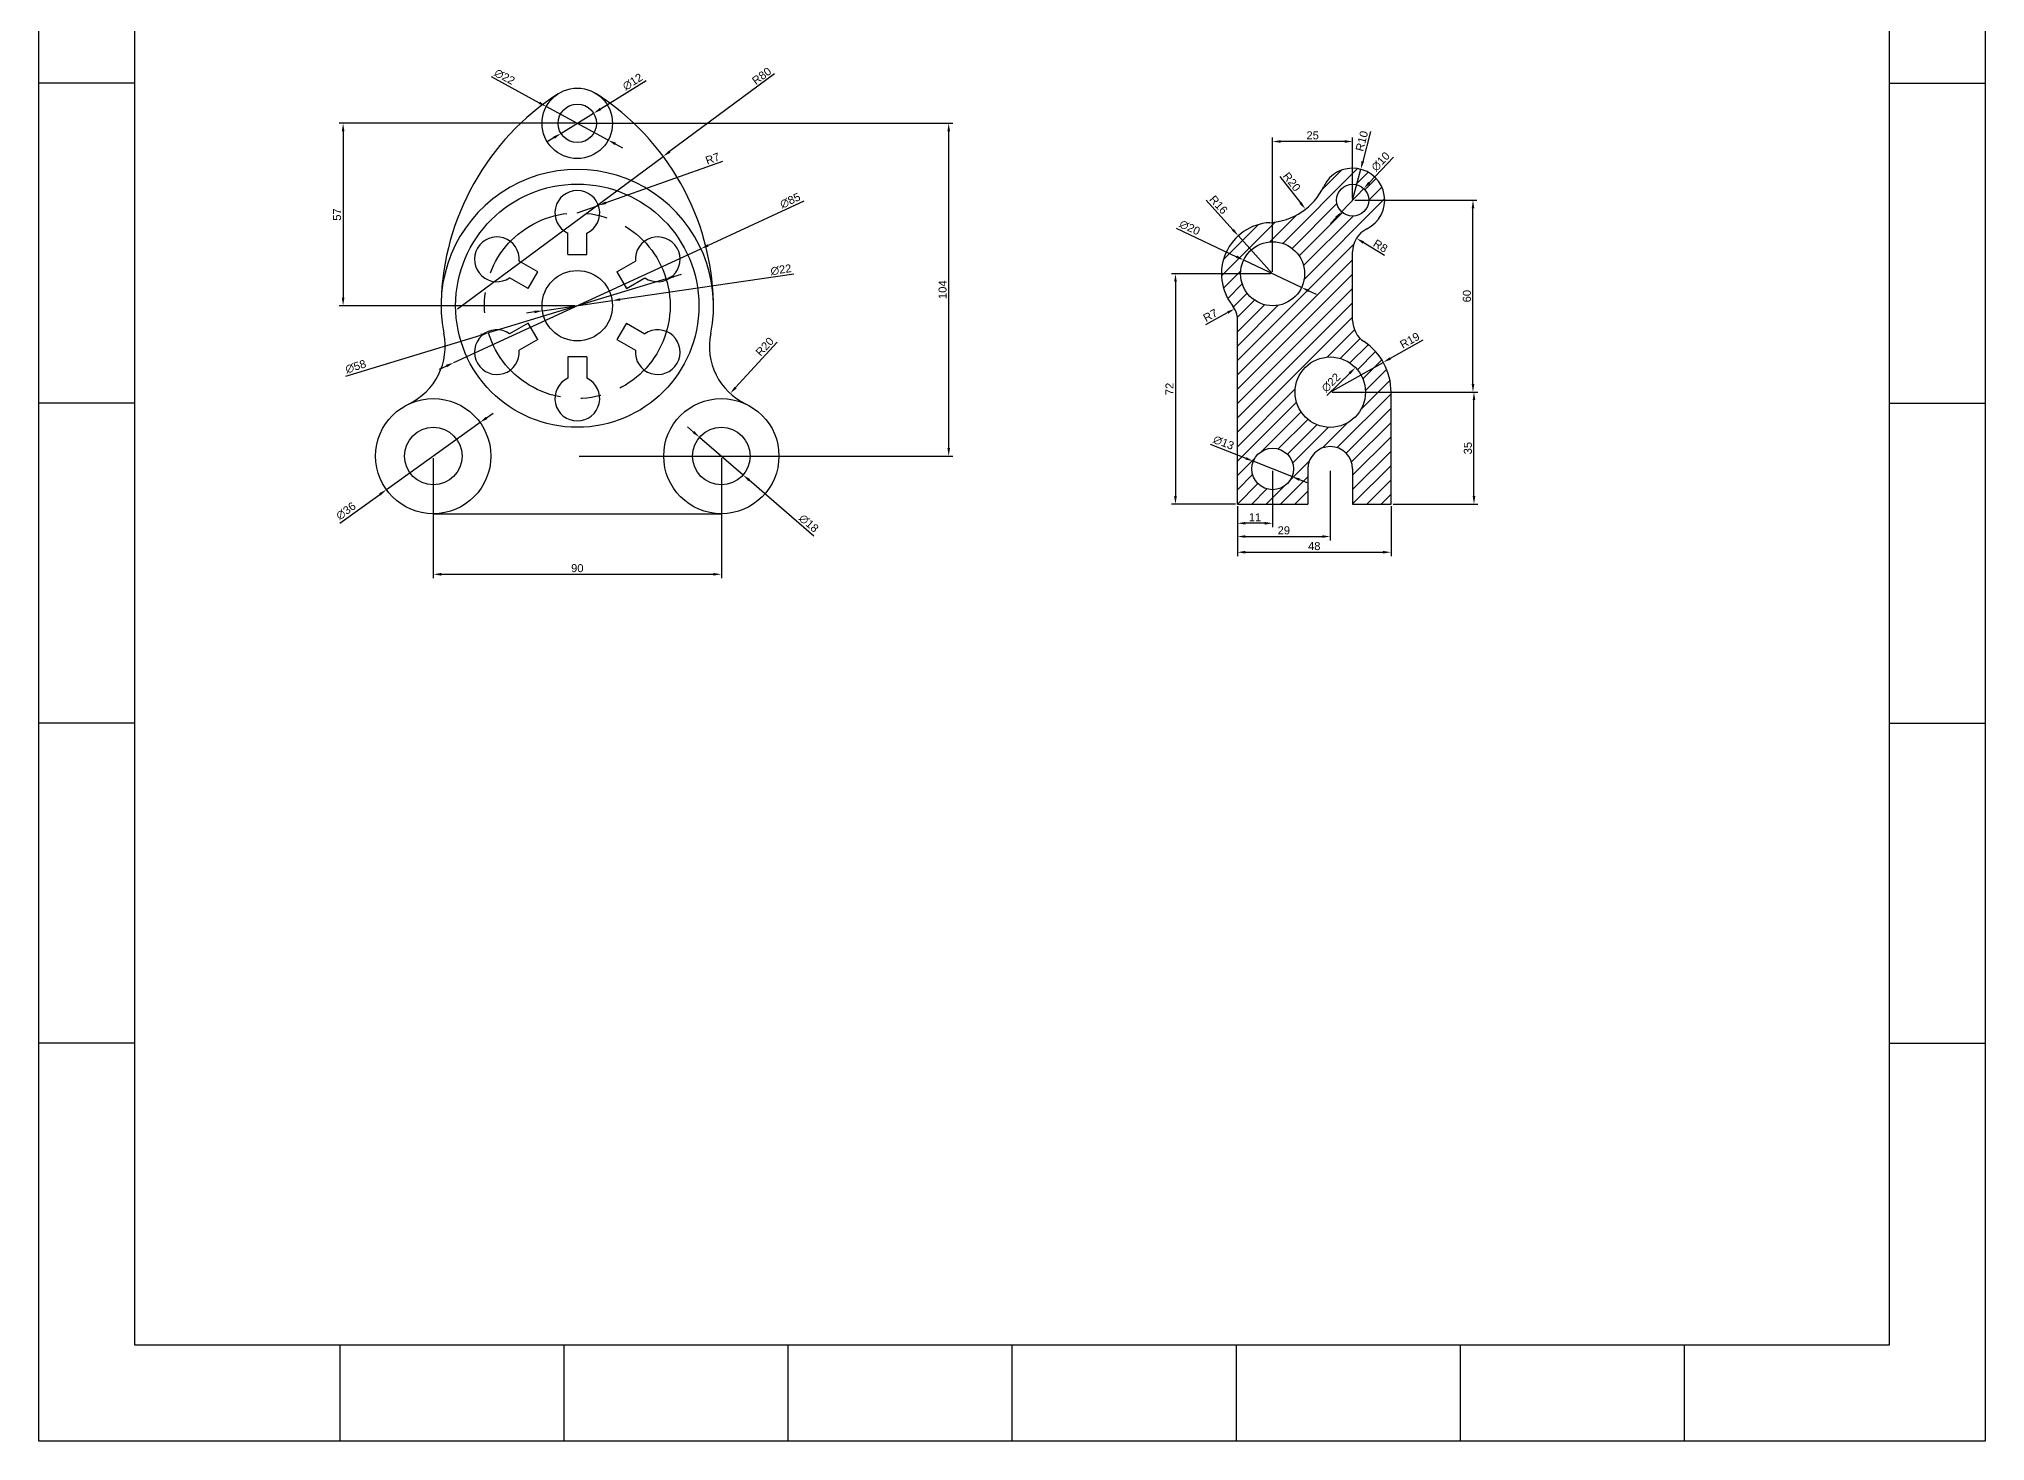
# Model space of a CAD drawing. Header units: millimetres. Extents: x 3256 to 3864, y 1210 to 2058.
# Drawn here: x 3256 to 3864, y 1210 to 1648 of the extents above; entities that cross this region are included whole.
import ezdxf

# ---------------------------------------------------------------- set-up
doc = ezdxf.new("R2010")
doc.units = ezdxf.units.MM
doc.linetypes.add('CENTER', pattern=[50.8, 31.75, -6.35, 6.35, -6.35])
doc.styles.get("Standard").update_dxf_attribs({"font": 'arial.ttf'})
doc.dimstyles.new('ISO-25', dxfattribs={"dimtxt": 2.5, "dimasz": 2.5, "dimexe": 1.25, "dimexo": 0.625, "dimtad": 1, "dimtxsty": 'Standard', "dimcen": 2.5, "dimadec": 0, "dimazin": 0, "dimtfac": 1, "dimtmove": 0, "dimatfit": 3, "dimfxl": 1, "dimarcsym": 0})

# ---------------------------------------------------------------- blocks, each defined once
blk = doc.blocks.new('*D35')
at = {"color": 0, "lineweight": -2, "transparency": 16777216}
blk.add_line((3658.24, 1536.3), (3665.41, 1543.31), dxfattribs=at)
at = {"color": 0, "transparency": 16777216}
blk.add_solid([(3665.12, 1543.61), (3665.7, 1543.01), (3667.2, 1545.06)], dxfattribs=at)
at = {"layer": 'Defpoints', "color": 0, "transparency": 16777216}
for p in [(3667.2, 1545.06), (3651.47, 1529.68)]:
    blk.add_point(p, dxfattribs=at)
at = {"color": 0, "transparency": 16777216, "insert": (3659.55, 1540.34), "char_height": 2.5, "attachment_point": 5, "rotation": 44.35835}
blk.add_mtext('∅22', dxfattribs=at)
blk = doc.blocks.new('*D36')
at = {"color": 0, "lineweight": -2, "transparency": 16777216}
for p, q in [((3688.26, 1553.66), (3678.06, 1547.92)), ((3659.33, 1537.37), (3675.89, 1546.69))]:
    blk.add_line(p, q, dxfattribs=at)
at = {"color": 0, "transparency": 16777216}
blk.add_solid([(3677.86, 1548.28), (3678.27, 1547.56), (3675.89, 1546.69)], dxfattribs=at)
at = {"layer": 'Defpoints', "color": 0, "transparency": 16777216}
for p in [(3675.89, 1546.69), (3659.33, 1537.37)]:
    blk.add_point(p, dxfattribs=at)
at = {"color": 0, "transparency": 16777216, "insert": (3684.17, 1553.55), "char_height": 2.5, "attachment_point": 5, "rotation": 29.3933}
blk.add_mtext('R19', dxfattribs=at)
blk = doc.blocks.new('*D37')
at = {"color": 0, "lineweight": -2, "transparency": 16777216}
blk.add_line((3676.28, 1580.04), (3669.66, 1584.14), dxfattribs=at)
at = {"color": 0, "transparency": 16777216}
blk.add_solid([(3669.88, 1584.5), (3669.44, 1583.79), (3667.53, 1585.46)], dxfattribs=at)
at = {"layer": 'Defpoints', "color": 0, "transparency": 16777216}
for p in [(3667.53, 1585.46), (3674.33, 1581.24)]:
    blk.add_point(p, dxfattribs=at)
at = {"color": 0, "transparency": 16777216, "insert": (3675.03, 1583.05), "char_height": 2.5, "attachment_point": 5, "rotation": 328.1939}
blk.add_mtext('R8', dxfattribs=at)
blk = doc.blocks.new('*D38')
at = {"color": 0, "lineweight": -2, "transparency": 16777216}
for p, q in [((3671.95, 1618.86), (3669.49, 1609.46)), ((3666.33, 1597.37), (3668.86, 1607.04))]:
    blk.add_line(p, q, dxfattribs=at)
at = {"color": 0, "transparency": 16777216}
blk.add_solid([(3669.09, 1609.57), (3669.89, 1609.36), (3668.86, 1607.04)], dxfattribs=at)
at = {"layer": 'Defpoints', "color": 0, "transparency": 16777216}
for p in [(3668.86, 1607.04), (3666.33, 1597.37)]:
    blk.add_point(p, dxfattribs=at)
at = {"color": 0, "transparency": 16777216, "insert": (3669.2, 1615.85), "char_height": 2.5, "attachment_point": 5, "rotation": 75.35926}
blk.add_mtext('R10', dxfattribs=at)
blk = doc.blocks.new('*D39')
at = {"color": 0, "lineweight": -2, "transparency": 16777216}
for p, q in [((3679.09, 1610.81), (3671.5, 1602.81)), ((3662.89, 1593.74), (3669.78, 1600.99)), ((3661.17, 1591.93), (3659.45, 1590.12))]:
    blk.add_line(p, q, dxfattribs=at)
at = {"color": 0, "transparency": 16777216}
for points in [[(3671.19, 1603.09), (3671.8, 1602.52), (3669.78, 1600.99)], [(3660.87, 1592.22), (3661.47, 1591.64), (3662.89, 1593.74)]]:
    blk.add_solid(points, dxfattribs=at)
at = {"layer": 'Defpoints', "color": 0, "transparency": 16777216}
for p in [(3669.78, 1600.99), (3662.89, 1593.74)]:
    blk.add_point(p, dxfattribs=at)
at = {"color": 0, "transparency": 16777216, "insert": (3675.06, 1609.43), "char_height": 2.5, "attachment_point": 5, "rotation": 46.48356}
blk.add_mtext('∅10', dxfattribs=at)
blk = doc.blocks.new('*D40')
at = {"color": 0, "lineweight": -2, "transparency": 16777216}
for p, q in [((3641.33, 1574.99), (3641.33, 1616.97)), ((3663.83, 1615.72), (3643.83, 1615.72)), ((3666.33, 1597.99), (3666.33, 1616.97))]:
    blk.add_line(p, q, dxfattribs=at)
at = {"color": 0, "transparency": 16777216}
for points in [[(3643.83, 1616.13), (3643.83, 1615.3), (3641.33, 1615.72)], [(3663.83, 1616.13), (3663.83, 1615.3), (3666.33, 1615.72)]]:
    blk.add_solid(points, dxfattribs=at)
at = {"layer": 'Defpoints', "color": 0, "transparency": 16777216}
for p in [(3641.33, 1615.72), (3666.33, 1597.37), (3641.33, 1574.37)]:
    blk.add_point(p, dxfattribs=at)
at = {"color": 0, "transparency": 16777216, "insert": (3653.83, 1617.62), "char_height": 2.5, "attachment_point": 5}
blk.add_mtext('25', dxfattribs=at)
blk = doc.blocks.new('*D41')
at = {"color": 0, "lineweight": -2, "transparency": 16777216}
blk.add_line((3643.58, 1604.78), (3650.04, 1596.52), dxfattribs=at)
at = {"color": 0, "transparency": 16777216}
blk.add_solid([(3650.37, 1596.78), (3649.71, 1596.26), (3651.58, 1594.55)], dxfattribs=at)
at = {"layer": 'Defpoints', "color": 0, "transparency": 16777216}
for p in [(3639.27, 1610.31), (3651.58, 1594.55)]:
    blk.add_point(p, dxfattribs=at)
at = {"color": 0, "transparency": 16777216, "insert": (3647.3, 1603.11), "char_height": 2.5, "attachment_point": 5, "rotation": 307.99934}
blk.add_mtext('R20', dxfattribs=at)
blk = doc.blocks.new('*D42')
at = {"color": 0, "lineweight": -2, "transparency": 16777216}
for p, q in [((3620.61, 1597.35), (3628.94, 1588.11)), ((3641.33, 1574.37), (3630.62, 1586.25))]:
    blk.add_line(p, q, dxfattribs=at)
at = {"color": 0, "transparency": 16777216}
blk.add_solid([(3629.25, 1588.39), (3628.63, 1587.83), (3630.62, 1586.25)], dxfattribs=at)
at = {"layer": 'Defpoints', "color": 0, "transparency": 16777216}
for p in [(3630.62, 1586.25), (3641.33, 1574.37)]:
    blk.add_point(p, dxfattribs=at)
at = {"color": 0, "transparency": 16777216, "insert": (3624.44, 1595.94), "char_height": 2.5, "attachment_point": 5, "rotation": 312.03983}
blk.add_mtext('R16', dxfattribs=at)
blk = doc.blocks.new('*D43')
at = {"color": 0, "lineweight": -2, "transparency": 16777216}
for p, q in [((3611.2, 1588.62), (3630.03, 1579.71)), ((3650.37, 1570.09), (3632.29, 1578.64)), ((3652.63, 1569.02), (3654.89, 1567.96))]:
    blk.add_line(p, q, dxfattribs=at)
at = {"color": 0, "transparency": 16777216}
for points in [[(3630.21, 1580.09), (3629.85, 1579.34), (3632.29, 1578.64)], [(3652.81, 1569.4), (3652.45, 1568.65), (3650.37, 1570.09)]]:
    blk.add_solid(points, dxfattribs=at)
at = {"layer": 'Defpoints', "color": 0, "transparency": 16777216}
for p in [(3632.29, 1578.64), (3650.37, 1570.09)]:
    blk.add_point(p, dxfattribs=at)
at = {"color": 0, "transparency": 16777216, "insert": (3615.45, 1588.79), "char_height": 2.5, "attachment_point": 5, "rotation": 334.68857}
blk.add_mtext('∅20', dxfattribs=at)
blk = doc.blocks.new('*D44')
at = {"color": 0, "lineweight": -2, "transparency": 16777216}
blk.add_line((3620.46, 1558.47), (3627.27, 1562.22), dxfattribs=at)
at = {"color": 0, "transparency": 16777216}
blk.add_solid([(3627.07, 1562.59), (3627.47, 1561.86), (3629.46, 1563.43)], dxfattribs=at)
at = {"layer": 'Defpoints', "color": 0, "transparency": 16777216}
for p in [(3629.46, 1563.43), (3623.33, 1560.05)]:
    blk.add_point(p, dxfattribs=at)
at = {"color": 0, "transparency": 16777216, "insert": (3621.87, 1561.38), "char_height": 2.5, "attachment_point": 5, "rotation": 28.87662}
blk.add_mtext('R7', dxfattribs=at)
blk = doc.blocks.new('*D45')
at = {"color": 0, "lineweight": -2, "transparency": 16777216}
for p, q in [((3640.71, 1574.37), (3609.73, 1574.37)), ((3610.98, 1571.87), (3610.98, 1504.87)), ((3629.71, 1502.37), (3609.73, 1502.37))]:
    blk.add_line(p, q, dxfattribs=at)
at = {"color": 0, "transparency": 16777216}
for points in [[(3610.57, 1571.87), (3611.4, 1571.87), (3610.98, 1574.37)], [(3610.57, 1504.87), (3611.4, 1504.87), (3610.98, 1502.37)]]:
    blk.add_solid(points, dxfattribs=at)
at = {"layer": 'Defpoints', "color": 0, "transparency": 16777216}
for p in [(3641.33, 1574.37), (3610.98, 1502.37), (3630.33, 1502.37)]:
    blk.add_point(p, dxfattribs=at)
at = {"color": 0, "transparency": 16777216, "insert": (3609.1, 1538.37), "char_height": 2.5, "attachment_point": 5, "rotation": 90}
blk.add_mtext('72', dxfattribs=at)
blk = doc.blocks.new('*D46')
at = {"color": 0, "lineweight": -2, "transparency": 16777216}
for p, q in [((3621.78, 1521.15), (3632.97, 1516.7)), ((3647.37, 1510.96), (3635.29, 1515.77)), ((3649.69, 1510.04), (3652.02, 1509.12))]:
    blk.add_line(p, q, dxfattribs=at)
at = {"color": 0, "transparency": 16777216}
for points in [[(3633.12, 1517.08), (3632.82, 1516.31), (3635.29, 1515.77)], [(3649.85, 1510.43), (3649.54, 1509.65), (3647.37, 1510.96)]]:
    blk.add_solid(points, dxfattribs=at)
at = {"layer": 'Defpoints', "color": 0, "transparency": 16777216}
for p in [(3635.29, 1515.77), (3647.37, 1510.96)]:
    blk.add_point(p, dxfattribs=at)
at = {"color": 0, "transparency": 16777216, "insert": (3626.01, 1521.59), "char_height": 2.5, "attachment_point": 5, "rotation": 338.29551}
blk.add_mtext('∅13', dxfattribs=at)
blk = doc.blocks.new('*D47')
at = {"color": 0, "lineweight": -2, "transparency": 16777216}
for p, q in [((3641.33, 1512.74), (3641.33, 1495.15)), ((3630.33, 1501.74), (3630.33, 1495.15)), ((3638.83, 1496.4), (3632.83, 1496.4))]:
    blk.add_line(p, q, dxfattribs=at)
at = {"color": 0, "transparency": 16777216}
for points in [[(3632.83, 1496.81), (3632.83, 1495.98), (3630.33, 1496.4)], [(3638.83, 1496.81), (3638.83, 1495.98), (3641.33, 1496.4)]]:
    blk.add_solid(points, dxfattribs=at)
at = {"layer": 'Defpoints', "color": 0, "transparency": 16777216}
for p in [(3641.33, 1513.37), (3630.33, 1502.37), (3630.33, 1496.4)]:
    blk.add_point(p, dxfattribs=at)
at = {"color": 0, "transparency": 16777216, "insert": (3635.83, 1498.28), "char_height": 2.5, "attachment_point": 5}
blk.add_mtext('11', dxfattribs=at)
blk = doc.blocks.new('*D48')
at = {"color": 0, "lineweight": -2, "transparency": 16777216}
for p, q in [((3659.33, 1512.74), (3659.33, 1491)), ((3630.33, 1501.74), (3630.33, 1491)), ((3632.83, 1492.25), (3656.83, 1492.25))]:
    blk.add_line(p, q, dxfattribs=at)
at = {"color": 0, "transparency": 16777216}
for points in [[(3632.83, 1492.67), (3632.83, 1491.84), (3630.33, 1492.25)], [(3656.83, 1492.67), (3656.83, 1491.84), (3659.33, 1492.25)]]:
    blk.add_solid(points, dxfattribs=at)
at = {"layer": 'Defpoints', "color": 0, "transparency": 16777216}
for p in [(3659.33, 1513.37), (3630.33, 1502.37), (3659.33, 1492.25)]:
    blk.add_point(p, dxfattribs=at)
at = {"color": 0, "transparency": 16777216, "insert": (3644.83, 1494.16), "char_height": 2.5, "attachment_point": 5}
blk.add_mtext('29', dxfattribs=at)
blk = doc.blocks.new('*D49')
at = {"color": 0, "lineweight": -2, "transparency": 16777216}
for p, q in [((3630.33, 1501.74), (3630.33, 1486.09)), ((3678.33, 1501.74), (3678.33, 1486.09)), ((3632.83, 1487.34), (3675.83, 1487.34))]:
    blk.add_line(p, q, dxfattribs=at)
at = {"color": 0, "transparency": 16777216}
for points in [[(3632.83, 1487.76), (3632.83, 1486.93), (3630.33, 1487.34)], [(3675.83, 1487.76), (3675.83, 1486.93), (3678.33, 1487.34)]]:
    blk.add_solid(points, dxfattribs=at)
at = {"layer": 'Defpoints', "color": 0, "transparency": 16777216}
for p in [(3630.33, 1502.37), (3678.33, 1502.37), (3678.33, 1487.34)]:
    blk.add_point(p, dxfattribs=at)
at = {"color": 0, "transparency": 16777216, "insert": (3654.33, 1489.24), "char_height": 2.5, "attachment_point": 5}
blk.add_mtext('48', dxfattribs=at)
blk = doc.blocks.new('*D50')
at = {"color": 0, "lineweight": -2, "transparency": 16777216}
for p, q in [((3659.96, 1537.37), (3705.48, 1537.37)), ((3704.23, 1504.87), (3704.23, 1534.87)), ((3678.96, 1502.37), (3705.48, 1502.37))]:
    blk.add_line(p, q, dxfattribs=at)
at = {"color": 0, "transparency": 16777216}
for points in [[(3703.82, 1534.87), (3704.65, 1534.87), (3704.23, 1537.37)], [(3703.82, 1504.87), (3704.65, 1504.87), (3704.23, 1502.37)]]:
    blk.add_solid(points, dxfattribs=at)
at = {"layer": 'Defpoints', "color": 0, "transparency": 16777216}
for p in [(3659.33, 1537.37), (3704.23, 1537.37), (3678.33, 1502.37)]:
    blk.add_point(p, dxfattribs=at)
at = {"color": 0, "transparency": 16777216, "insert": (3702.33, 1519.87), "char_height": 2.5, "attachment_point": 5, "rotation": 90}
blk.add_mtext('35', dxfattribs=at)
blk = doc.blocks.new('*D9')
at = {"color": 0, "lineweight": -2, "transparency": 16777216}
for p, q in [((3666.96, 1597.37), (3705.17, 1597.37)), ((3703.92, 1539.87), (3703.92, 1594.87)), ((3659.96, 1537.37), (3705.17, 1537.37))]:
    blk.add_line(p, q, dxfattribs=at)
at = {"color": 0, "transparency": 16777216}
for points in [[(3703.51, 1594.87), (3704.34, 1594.87), (3703.92, 1597.37)], [(3703.51, 1539.87), (3704.34, 1539.87), (3703.92, 1537.37)]]:
    blk.add_solid(points, dxfattribs=at)
at = {"layer": 'Defpoints', "color": 0, "transparency": 16777216}
for p in [(3666.33, 1597.37), (3703.92, 1597.37), (3659.33, 1537.37)]:
    blk.add_point(p, dxfattribs=at)
at = {"color": 0, "transparency": 16777216, "insert": (3702.02, 1567.37), "char_height": 2.5, "attachment_point": 5, "rotation": 90}
blk.add_mtext('60', dxfattribs=at)
blk = doc.blocks.new('*D51')
at = {"color": 0, "lineweight": -2, "transparency": 16777216}
for p, q in [((3393.74, 1527.88), (3364.49, 1506.89)), ((3395.77, 1529.34), (3397.8, 1530.8)), ((3349.93, 1496.44), (3362.46, 1505.43))]:
    blk.add_line(p, q, dxfattribs=at)
at = {"color": 0, "transparency": 16777216}
for points in [[(3395.53, 1529.68), (3396.01, 1529), (3393.74, 1527.88)], [(3362.22, 1505.77), (3362.7, 1505.09), (3364.49, 1506.89)]]:
    blk.add_solid(points, dxfattribs=at)
at = {"layer": 'Defpoints', "color": 0, "transparency": 16777216}
for p in [(3393.74, 1527.88), (3364.49, 1506.89)]:
    blk.add_point(p, dxfattribs=at)
at = {"color": 0, "transparency": 16777216, "insert": (3351.85, 1500.24), "char_height": 2.5, "attachment_point": 5, "rotation": 35.66889}
blk.add_mtext('∅36', dxfattribs=at)
blk = doc.blocks.new('*D52')
at = {"color": 0, "lineweight": -2, "transparency": 16777216}
for p, q in [((3379.12, 1516.76), (3379.12, 1479.2)), ((3469.12, 1516.76), (3469.12, 1479.2)), ((3381.62, 1480.45), (3466.62, 1480.45))]:
    blk.add_line(p, q, dxfattribs=at)
at = {"color": 0, "transparency": 16777216}
for points in [[(3381.62, 1480.87), (3381.62, 1480.03), (3379.12, 1480.45)], [(3466.62, 1480.87), (3466.62, 1480.03), (3469.12, 1480.45)]]:
    blk.add_solid(points, dxfattribs=at)
at = {"layer": 'Defpoints', "color": 0, "transparency": 16777216}
for p in [(3379.12, 1517.39), (3469.12, 1517.39), (3469.12, 1480.45)]:
    blk.add_point(p, dxfattribs=at)
at = {"color": 0, "transparency": 16777216, "insert": (3424.12, 1482.35), "char_height": 2.5, "attachment_point": 5}
blk.add_mtext('90', dxfattribs=at)
blk = doc.blocks.new('*D53')
at = {"color": 0, "lineweight": -2, "transparency": 16777216}
for p, q in [((3460.42, 1524.91), (3458.53, 1526.55)), ((3462.31, 1523.27), (3475.92, 1511.5)), ((3498, 1492.4), (3477.81, 1509.86))]:
    blk.add_line(p, q, dxfattribs=at)
at = {"color": 0, "transparency": 16777216}
for points in [[(3460.69, 1525.23), (3460.15, 1524.6), (3462.31, 1523.27)], [(3478.09, 1510.18), (3477.54, 1509.55), (3475.92, 1511.5)]]:
    blk.add_solid(points, dxfattribs=at)
at = {"layer": 'Defpoints', "color": 0, "transparency": 16777216}
for p in [(3462.31, 1523.27), (3475.92, 1511.5)]:
    blk.add_point(p, dxfattribs=at)
at = {"color": 0, "transparency": 16777216, "insert": (3496.43, 1496.37), "char_height": 2.5, "attachment_point": 5, "rotation": 319.13815}
blk.add_mtext('∅18', dxfattribs=at)
blk = doc.blocks.new('*D10')
at = {"color": 0, "lineweight": -2, "transparency": 16777216}
for p, q in [((3424.74, 1621.39), (3541.39, 1621.39)), ((3540.14, 1519.89), (3540.14, 1618.89)), ((3424.74, 1517.39), (3541.39, 1517.39))]:
    blk.add_line(p, q, dxfattribs=at)
at = {"color": 0, "transparency": 16777216}
for points in [[(3539.73, 1618.89), (3540.56, 1618.89), (3540.14, 1621.39)], [(3539.73, 1519.89), (3540.56, 1519.89), (3540.14, 1517.39)]]:
    blk.add_solid(points, dxfattribs=at)
at = {"layer": 'Defpoints', "color": 0, "transparency": 16777216}
for p in [(3424.12, 1621.39), (3540.14, 1621.39), (3424.12, 1517.39)]:
    blk.add_point(p, dxfattribs=at)
at = {"color": 0, "transparency": 16777216, "insert": (3538.24, 1569.39), "char_height": 2.5, "attachment_point": 5, "rotation": 90}
blk.add_mtext('104', dxfattribs=at)
blk = doc.blocks.new('*D54')
at = {"color": 0, "lineweight": -2, "transparency": 16777216}
for p, q in [((3445.64, 1634.65), (3431.35, 1625.85)), ((3419.01, 1618.24), (3429.22, 1624.53)), ((3416.88, 1616.93), (3414.75, 1615.62))]:
    blk.add_line(p, q, dxfattribs=at)
at = {"color": 0, "transparency": 16777216}
for points in [[(3431.13, 1626.2), (3431.57, 1625.49), (3429.22, 1624.53)], [(3416.66, 1617.28), (3417.1, 1616.57), (3419.01, 1618.24)]]:
    blk.add_solid(points, dxfattribs=at)
at = {"layer": 'Defpoints', "color": 0, "transparency": 16777216}
for p in [(3429.22, 1624.53), (3419.01, 1618.24)]:
    blk.add_point(p, dxfattribs=at)
at = {"color": 0, "transparency": 16777216, "insert": (3441.41, 1634.36), "char_height": 2.5, "attachment_point": 5, "rotation": 31.63722}
blk.add_mtext('∅12', dxfattribs=at)
blk = doc.blocks.new('*D55')
at = {"color": 0, "lineweight": -2, "transparency": 16777216}
for p, q in [((3397.16, 1635.98), (3412.24, 1627.81)), ((3433.79, 1616.15), (3414.44, 1626.62)), ((3435.99, 1614.96), (3438.19, 1613.77))]:
    blk.add_line(p, q, dxfattribs=at)
at = {"color": 0, "transparency": 16777216}
for points in [[(3412.44, 1628.18), (3412.05, 1627.45), (3414.44, 1626.62)], [(3436.19, 1615.33), (3435.79, 1614.59), (3433.79, 1616.15)]]:
    blk.add_solid(points, dxfattribs=at)
at = {"layer": 'Defpoints', "color": 0, "transparency": 16777216}
for p in [(3414.44, 1626.62), (3433.79, 1616.15)]:
    blk.add_point(p, dxfattribs=at)
at = {"color": 0, "transparency": 16777216, "insert": (3401.41, 1635.92), "char_height": 2.5, "attachment_point": 5, "rotation": 331.57118}
blk.add_mtext('∅22', dxfattribs=at)
blk = doc.blocks.new('*U6')
for p, q in [((-3, -10), (-3, -3.32)), ((3, -10), (3, -3.32)), ((-3, -10), (3, -10))]:
    blk.add_line(p, q)
blk.add_arc((0, 3), 7, 295.37693, 244.62307)
blk = doc.blocks.new('*U5')
at = {"color": 0, "linetype": 'ByBlock', "lineweight": -2, "transparency": 16777216}
blk.add_blockref('*U6', (172.8, 143.11), dxfattribs=at)
for p, rotation in [((150.28, 130.11), 59.99999999999999), ((195.31, 130.11), 299.9999999999999), ((150.28, 104.11), 120), ((195.31, 104.11), 240), ((172.8, 91.11), 180)]:
    blk.add_blockref('*U6', p, dxfattribs=dict(at, rotation=rotation))
blk = doc.blocks.new('*D11')
at = {"color": 0, "lineweight": -2, "transparency": 16777216}
for p, q in [((3423.49, 1621.39), (3349.71, 1621.39)), ((3350.96, 1618.89), (3350.96, 1566.89)), ((3423.49, 1564.39), (3349.71, 1564.39))]:
    blk.add_line(p, q, dxfattribs=at)
at = {"color": 0, "transparency": 16777216}
for points in [[(3350.54, 1618.89), (3351.38, 1618.89), (3350.96, 1621.39)], [(3350.54, 1566.89), (3351.38, 1566.89), (3350.96, 1564.39)]]:
    blk.add_solid(points, dxfattribs=at)
at = {"layer": 'Defpoints', "color": 0, "transparency": 16777216}
for p in [(3424.12, 1621.39), (3350.96, 1564.39), (3424.12, 1564.39)]:
    blk.add_point(p, dxfattribs=at)
at = {"color": 0, "transparency": 16777216, "insert": (3349.06, 1592.89), "char_height": 2.5, "attachment_point": 5, "rotation": 90}
blk.add_mtext('57', dxfattribs=at)
blk = doc.blocks.new('*D12')
at = {"color": 0, "lineweight": -2, "transparency": 16777216}
for p, q in [((3469.5, 1609.49), (3433.07, 1596.56)), ((3424.12, 1593.39), (3430.71, 1595.73))]:
    blk.add_line(p, q, dxfattribs=at)
at = {"color": 0, "transparency": 16777216}
blk.add_solid([(3432.93, 1596.96), (3433.21, 1596.17), (3430.71, 1595.73)], dxfattribs=at)
at = {"layer": 'Defpoints', "color": 0, "transparency": 16777216}
for p in [(3424.12, 1593.39), (3430.71, 1595.73)]:
    blk.add_point(p, dxfattribs=at)
at = {"color": 0, "transparency": 16777216, "insert": (3466.38, 1610.38), "char_height": 2.5, "attachment_point": 5, "rotation": 19.54118}
blk.add_mtext('R7', dxfattribs=at)
blk = doc.blocks.new('*D13')
at = {"color": 0, "lineweight": -2, "transparency": 16777216}
for p, q in [((3485.74, 1636.82), (3452.97, 1612.54)), ((3386.69, 1563.42), (3450.96, 1611.05))]:
    blk.add_line(p, q, dxfattribs=at)
at = {"color": 0, "transparency": 16777216}
blk.add_solid([(3452.72, 1612.87), (3453.22, 1612.2), (3450.96, 1611.05)], dxfattribs=at)
at = {"layer": 'Defpoints', "color": 0, "transparency": 16777216}
for p in [(3450.96, 1611.05), (3386.69, 1563.42)]:
    blk.add_point(p, dxfattribs=at)
at = {"color": 0, "transparency": 16777216, "insert": (3481.71, 1636.2), "char_height": 2.5, "attachment_point": 5, "rotation": 36.54009}
blk.add_mtext('R80', dxfattribs=at)
blk = doc.blocks.new('*D7')
at = {"color": 0, "lineweight": -2, "transparency": 16777216}
for p, q in [((3494.9, 1597.02), (3464.98, 1583.23)), ((3385.52, 1546.59), (3462.71, 1582.18)), ((3383.25, 1545.54), (3380.98, 1544.5))]:
    blk.add_line(p, q, dxfattribs=at)
at = {"color": 0, "transparency": 16777216}
for points in [[(3464.81, 1583.61), (3465.16, 1582.85), (3462.71, 1582.18)], [(3383.08, 1545.92), (3383.43, 1545.17), (3385.52, 1546.59)]]:
    blk.add_solid(points, dxfattribs=at)
at = {"layer": 'Defpoints', "color": 0, "transparency": 16777216}
for p in [(3462.71, 1582.18), (3385.52, 1546.59)]:
    blk.add_point(p, dxfattribs=at)
at = {"color": 0, "transparency": 16777216, "insert": (3490.63, 1597.23), "char_height": 2.5, "attachment_point": 5, "rotation": 24.75494}
blk.add_mtext('∅85', dxfattribs=at)
blk = doc.blocks.new('*D14')
at = {"color": 0, "lineweight": -2, "transparency": 16777216}
blk.add_line((3486.51, 1552.97), (3473.58, 1538.81), dxfattribs=at)
at = {"color": 0, "transparency": 16777216}
blk.add_solid([(3473.27, 1539.09), (3473.88, 1538.53), (3471.89, 1536.96)], dxfattribs=at)
at = {"layer": 'Defpoints', "color": 0, "transparency": 16777216}
for p in [(3485.38, 1551.73), (3471.89, 1536.96)]:
    blk.add_point(p, dxfattribs=at)
at = {"color": 0, "transparency": 16777216, "insert": (3482.67, 1551.59), "char_height": 2.5, "attachment_point": 5, "rotation": 47.58032}
blk.add_mtext('R20', dxfattribs=at)
blk = doc.blocks.new('*D15')
at = {"color": 0, "lineweight": -2, "transparency": 16777216}
for p, q in [((3451.86, 1572.84), (3396.37, 1555.94)), ((3454.25, 1573.57), (3456.64, 1574.3)), ((3351.86, 1542.37), (3393.98, 1555.21))]:
    blk.add_line(p, q, dxfattribs=at)
at = {"color": 0, "transparency": 16777216}
for points in [[(3454.13, 1573.97), (3454.37, 1573.17), (3451.86, 1572.84)], [(3393.86, 1555.61), (3394.1, 1554.81), (3396.37, 1555.94)]]:
    blk.add_solid(points, dxfattribs=at)
at = {"layer": 'Defpoints', "color": 0, "transparency": 16777216}
for p in [(3451.86, 1572.84), (3396.37, 1555.94)]:
    blk.add_point(p, dxfattribs=at)
at = {"color": 0, "transparency": 16777216, "insert": (3354.9, 1545.36), "char_height": 2.5, "attachment_point": 5, "rotation": 16.94376}
blk.add_mtext('∅58', dxfattribs=at)
blk = doc.blocks.new('*D16')
at = {"color": 0, "lineweight": -2, "transparency": 16777216}
for p, q in [((3491.76, 1574.21), (3437.48, 1566.33)), ((3410.76, 1562.45), (3408.28, 1562.09)), ((3413.23, 1562.81), (3435, 1565.97))]:
    blk.add_line(p, q, dxfattribs=at)
at = {"color": 0, "transparency": 16777216}
for points in [[(3410.7, 1562.86), (3410.82, 1562.03), (3413.23, 1562.81)], [(3437.42, 1566.74), (3437.54, 1565.91), (3435, 1565.97)]]:
    blk.add_solid(points, dxfattribs=at)
at = {"layer": 'Defpoints', "color": 0, "transparency": 16777216}
for p in [(3413.23, 1562.81), (3435, 1565.97)]:
    blk.add_point(p, dxfattribs=at)
at = {"color": 0, "transparency": 16777216, "insert": (3487.75, 1575.62), "char_height": 2.5, "attachment_point": 5, "rotation": 8.26109}
blk.add_mtext('∅22', dxfattribs=at)

msp = doc.modelspace()

# ---------------------------------------------------------------- hatches: boundary and pattern name
at = {"true_color": 0xadddf7}
h = msp.add_hatch(dxfattribs=at)
h.set_pattern_fill('ANSI31', color=141)
h.set_pattern_definition([(45, (3630.3324, 1502.3687), (-2.24506, 2.24506), [])])
h.paths.add_polyline_path([(3630.332, 1502.369), (3652.332, 1502.369), (3652.332, 1513.369, -1), (3666.332, 1513.369), (3666.332, 1502.369), (3678.332, 1502.369), (3678.332, 1537.369, 0.2504917), (3669.888, 1553.167, -0.2504917), (3666.332, 1559.819), (3666.332, 1581.244, -0.284915), (3670.777, 1588.411, 1.4027057), (3657.311, 1601.682, -0.2733686), (3640.414, 1590.342, 0.6080746), (3628.811, 1564.408, -0.169586), (3630.332, 1560.051)])
h.paths.add_polyline_path([(3670.332, 1537.369, -1), (3648.332, 1537.369, -1)], flags=16)
h.paths.add_polyline_path([(3631.332, 1574.369, -1), (3651.332, 1574.369, -1)], flags=16)
h.paths.add_polyline_path([(3647.832, 1513.369, -1), (3634.832, 1513.369, -1)], flags=16)
h.paths.add_polyline_path([(3661.332, 1597.369, -1), (3671.332, 1597.369, -1)], flags=16)
h.paths.add_polyline_path([(3658.588, 1535.746), (3664.201, 1541.235), (3660.599, 1544.918), (3654.986, 1539.429)], flags=8)

# ---------------------------------------------------------------- linework, layer by layer
for p, q in [((3285.937, 1633.908), (3255.937, 1633.908)), ((3833.89, 1633.908), (3863.89, 1633.908)), ((3666.332, 1559.819), (3666.332, 1581.244)), ((3630.332, 1502.369), (3630.332, 1560.051)), ((3285.937, 1533.908), (3255.937, 1533.908)), ((3678.332, 1502.369), (3678.332, 1537.369)), ((3833.89, 1533.908), (3863.89, 1533.908)), ((3652.332, 1513.369), (3652.332, 1502.369)), ((3666.332, 1513.369), (3666.332, 1502.369)), ((3630.332, 1502.369), (3652.332, 1502.369)), ((3666.332, 1502.369), (3678.332, 1502.369)), ((3379.116, 1499.387), (3469.116, 1499.387)), ((3285.937, 1433.908), (3255.937, 1433.908)), ((3833.89, 1433.908), (3863.89, 1433.908)), ((3285.937, 1333.908), (3255.937, 1333.908)), ((3833.89, 1333.908), (3863.89, 1333.908)), ((3349.913, 1239.541), (3349.913, 1209.541)), ((3419.913, 1239.541), (3419.913, 1209.541)), ((3489.913, 1239.541), (3489.913, 1209.541)), ((3559.913, 1239.541), (3559.913, 1209.541)), ((3629.913, 1239.541), (3629.913, 1209.541)), ((3699.913, 1239.541), (3699.913, 1209.541)), ((3769.913, 1239.541), (3769.913, 1209.541))]:
    msp.add_line(p, q)
for points in [[(3255.937, 2058.275), (3863.89, 2058.275), (3863.89, 1209.541), (3255.937, 1209.541)], [(3285.937, 2028.275), (3833.89, 2028.275), (3833.89, 1239.541), (3285.937, 1239.541)]]:
    msp.add_lwpolyline(points, close=True)
for centre, radius in [((3424.116, 1621.387), 11), ((3424.116, 1621.387), 6), ((3424.116, 1564.387), 38), ((3666.332, 1597.369), 5), ((3641.332, 1574.369), 10), ((3424.116, 1564.387), 11), ((3659.332, 1537.369), 11), ((3379.116, 1517.387), 18), ((3469.116, 1517.387), 18), ((3379.116, 1517.387), 9), ((3469.116, 1517.387), 9), ((3641.332, 1513.369), 6.5)]:
    msp.add_circle(centre, radius)
at = {"linetype": 'CENTER'}
msp.add_circle((3424.116, 1564.387), 29, dxfattribs=at)
for centre, radius, start, end in [((3461.543, 1563.42), 80, 122.849053, 178.519888), ((3386.688, 1563.42), 80, 1.480112, 57.150947), ((3424.116, 1564.387), 42.56, 348.327066, 191.672934), ((3666.332, 1597.369), 10, 296.3878, 154.446311), ((3639.267, 1610.309), 20, 273.289063, 334.446311), ((3641.332, 1574.369), 16, 93.289063, 218.49995), ((3674.332, 1581.244), 8, 116.3878, 180), ((3623.332, 1560.051), 7, 0, 38.49995), ((3674.332, 1559.819), 8, 180, 236.251011), ((3362.85, 1551.729), 20, 295.344314, 11.672934), ((3485.382, 1551.729), 20, 168.327066, 244.655686), ((3659.332, 1537.369), 19, 0, 56.251011), ((3659.332, 1513.369), 7, 0, 180)]:
    msp.add_arc(centre, radius, start, end)

# ---------------------------------------------------------------- block references
msp.add_blockref('*U5', (3251.321, 1447.276), dxfattribs=at)

# ---------------------------------------------------------------- dimensions: what is measured, and where the dimension line sits
for center, mpoint, picture, middle in [((3386.688, 1563.42), (3450.964, 1611.05), '*D13', (3482.839, 1634.671)), ((3424.116, 1593.387), (3430.713, 1595.728), '*D12', (3467.01, 1608.611)), ((3639.267, 1610.309), (3651.58, 1594.549), '*D41', (3645.806, 1601.94)), ((3641.332, 1574.369), (3630.618, 1586.252), '*D42', (3623.029, 1594.668)), ((3674.332, 1581.244), (3667.534, 1585.461), '*D37', (3674.029, 1581.432)), ((3623.332, 1560.051), (3629.462, 1563.431), '*D44', (3622.771, 1559.741)), ((3659.332, 1537.369), (3675.887, 1546.694), '*D36', (3685.108, 1551.889)), ((3485.382, 1551.729), (3471.891, 1536.965), '*D14', (3484.079, 1550.303))]:
    dim = msp.add_radius_dim(center=center, mpoint=mpoint, dimstyle='ISO-25')
    dim.commit()
    dim.dimension.update_dxf_attribs({"geometry": picture, "text_midpoint": middle, "dimtype": 164})
for p1, p2, picture, middle in [((3433.789, 1616.15), (3414.442, 1626.623), '*D55', (3400.471, 1634.187)), ((3419.008, 1618.239), (3429.224, 1624.534), '*D54', (3442.441, 1632.677)), ((3662.89, 1593.743), (3669.775, 1600.995), '*D39', (3676.495, 1608.071)), ((3385.521, 1546.59), (3462.71, 1582.183), '*D7', (3491.458, 1595.439)), ((3650.372, 1570.093), (3632.292, 1578.644), '*D43', (3614.605, 1587.009)), ((3413.23, 1562.806), (3435.002, 1565.967), '*D16', (3488.036, 1573.667)), ((3451.857, 1572.838), (3396.375, 1555.935), '*D15', (3355.47, 1543.473)), ((3651.468, 1529.678), (3667.197, 1545.059), '*D35', (3660.932, 1538.933)), ((3393.739, 1527.882), (3364.493, 1506.891), '*D51', (3353.001, 1498.643)), ((3462.309, 1523.275), (3475.922, 1511.498), '*D53', (3495.138, 1494.875)), ((3647.372, 1510.965), (3635.293, 1515.772), '*D46', (3625.284, 1519.756))]:
    dim = msp.add_diameter_dim_2p(p1=p1, p2=p2, dimstyle='ISO-25')
    dim.commit()
    dim.dimension.update_dxf_attribs({"geometry": picture, "text_midpoint": middle, "dimtype": 163})
for base, p1, p2, picture, middle in [((3350.96, 1564.387), (3424.116, 1621.387), (3424.116, 1564.387), '*D11', (3349.063, 1592.887)), ((3540.144, 1621.387), (3424.116, 1517.387), (3424.116, 1621.387), '*D10', (3538.243, 1569.387)), ((3703.924, 1597.369), (3659.332, 1537.369), (3666.332, 1597.369), '*D9', (3702.022, 1567.369)), ((3610.983, 1502.369), (3641.332, 1574.369), (3630.332, 1502.369), '*D45', (3609.103, 1538.369)), ((3704.234, 1537.369), (3678.332, 1502.369), (3659.332, 1537.369), '*D50', (3702.332, 1519.869))]:
    dim = msp.add_linear_dim(base=base, p1=p1, p2=p2, angle=90, dimstyle='ISO-25')
    dim.commit()
    dim.dimension.update_dxf_attribs({"geometry": picture, "text_midpoint": middle})
for base, p1, p2, picture, middle in [((3641.332, 1615.717), (3666.332, 1597.369), (3641.332, 1574.369), '*D40', (3653.832, 1617.618)), ((3469.116, 1480.45), (3379.116, 1517.387), (3469.116, 1517.387), '*D52', (3424.116, 1482.351)), ((3630.332, 1496.398), (3641.332, 1513.369), (3630.332, 1502.369), '*D47', (3635.832, 1498.278)), ((3659.332, 1492.254), (3630.332, 1502.369), (3659.332, 1513.369), '*D48', (3644.832, 1494.156)), ((3678.332, 1487.343), (3630.332, 1502.369), (3678.332, 1502.369), '*D49', (3654.332, 1489.245))]:
    dim = msp.add_linear_dim(base=base, p1=p1, p2=p2, dimstyle='ISO-25')
    dim.commit()
    dim.dimension.update_dxf_attribs({"geometry": picture, "text_midpoint": middle})
dim = msp.add_radius_dim(center=(3666.332, 1597.369), mpoint=(3668.86, 1607.044), dimstyle='ISO-25')
dim.commit()
dim.dimension.update_dxf_attribs({"geometry": '*D38', "text_midpoint": (3669.196, 1615.853)})

doc.saveas('drawing.dxf')
